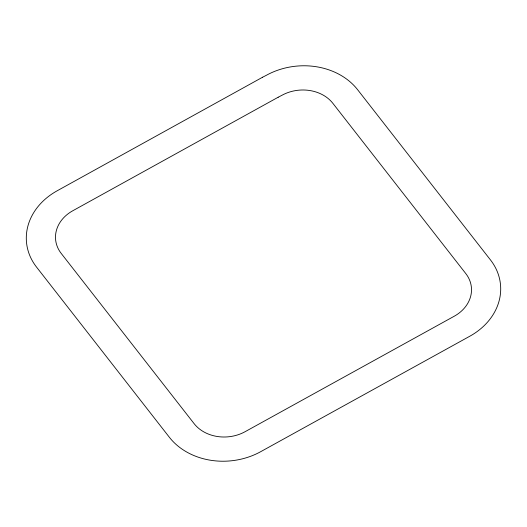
<?xml version="1.0" encoding="UTF-8"?>
<svg xmlns="http://www.w3.org/2000/svg" width="527" height="527" viewBox="0 0 527 527"><rect width="100%" height="100%" fill="white"/><g stroke="black" fill="none" stroke-linecap="round" stroke-linejoin="round"><path stroke-width="0.79" d="M262.571 77.238L57.16 190.794A66.297 54.768 -5.4 0 0 36.521 267.064L169.391 437.298A66.297 54.768 -5.4 0 0 260.713 451.672L469.84 336.206A66.297 54.768 -5.4 0 0 490.479 259.936L357.609 89.702A66.297 54.768 -5.4 0 0 266.287 75.328L262.571 77.238M278.17 97.238L72.746 210.78A37.061 30.612 -5.4 0 0 61.204 253.415L194.101 423.636A37.061 30.612 -5.4 0 0 245.127 431.685L454.254 316.22A37.061 30.612 -5.4 0 0 465.796 273.585L332.899 103.364A37.061 30.612 -5.4 0 0 281.873 95.315L278.17 97.238"/></g></svg>
